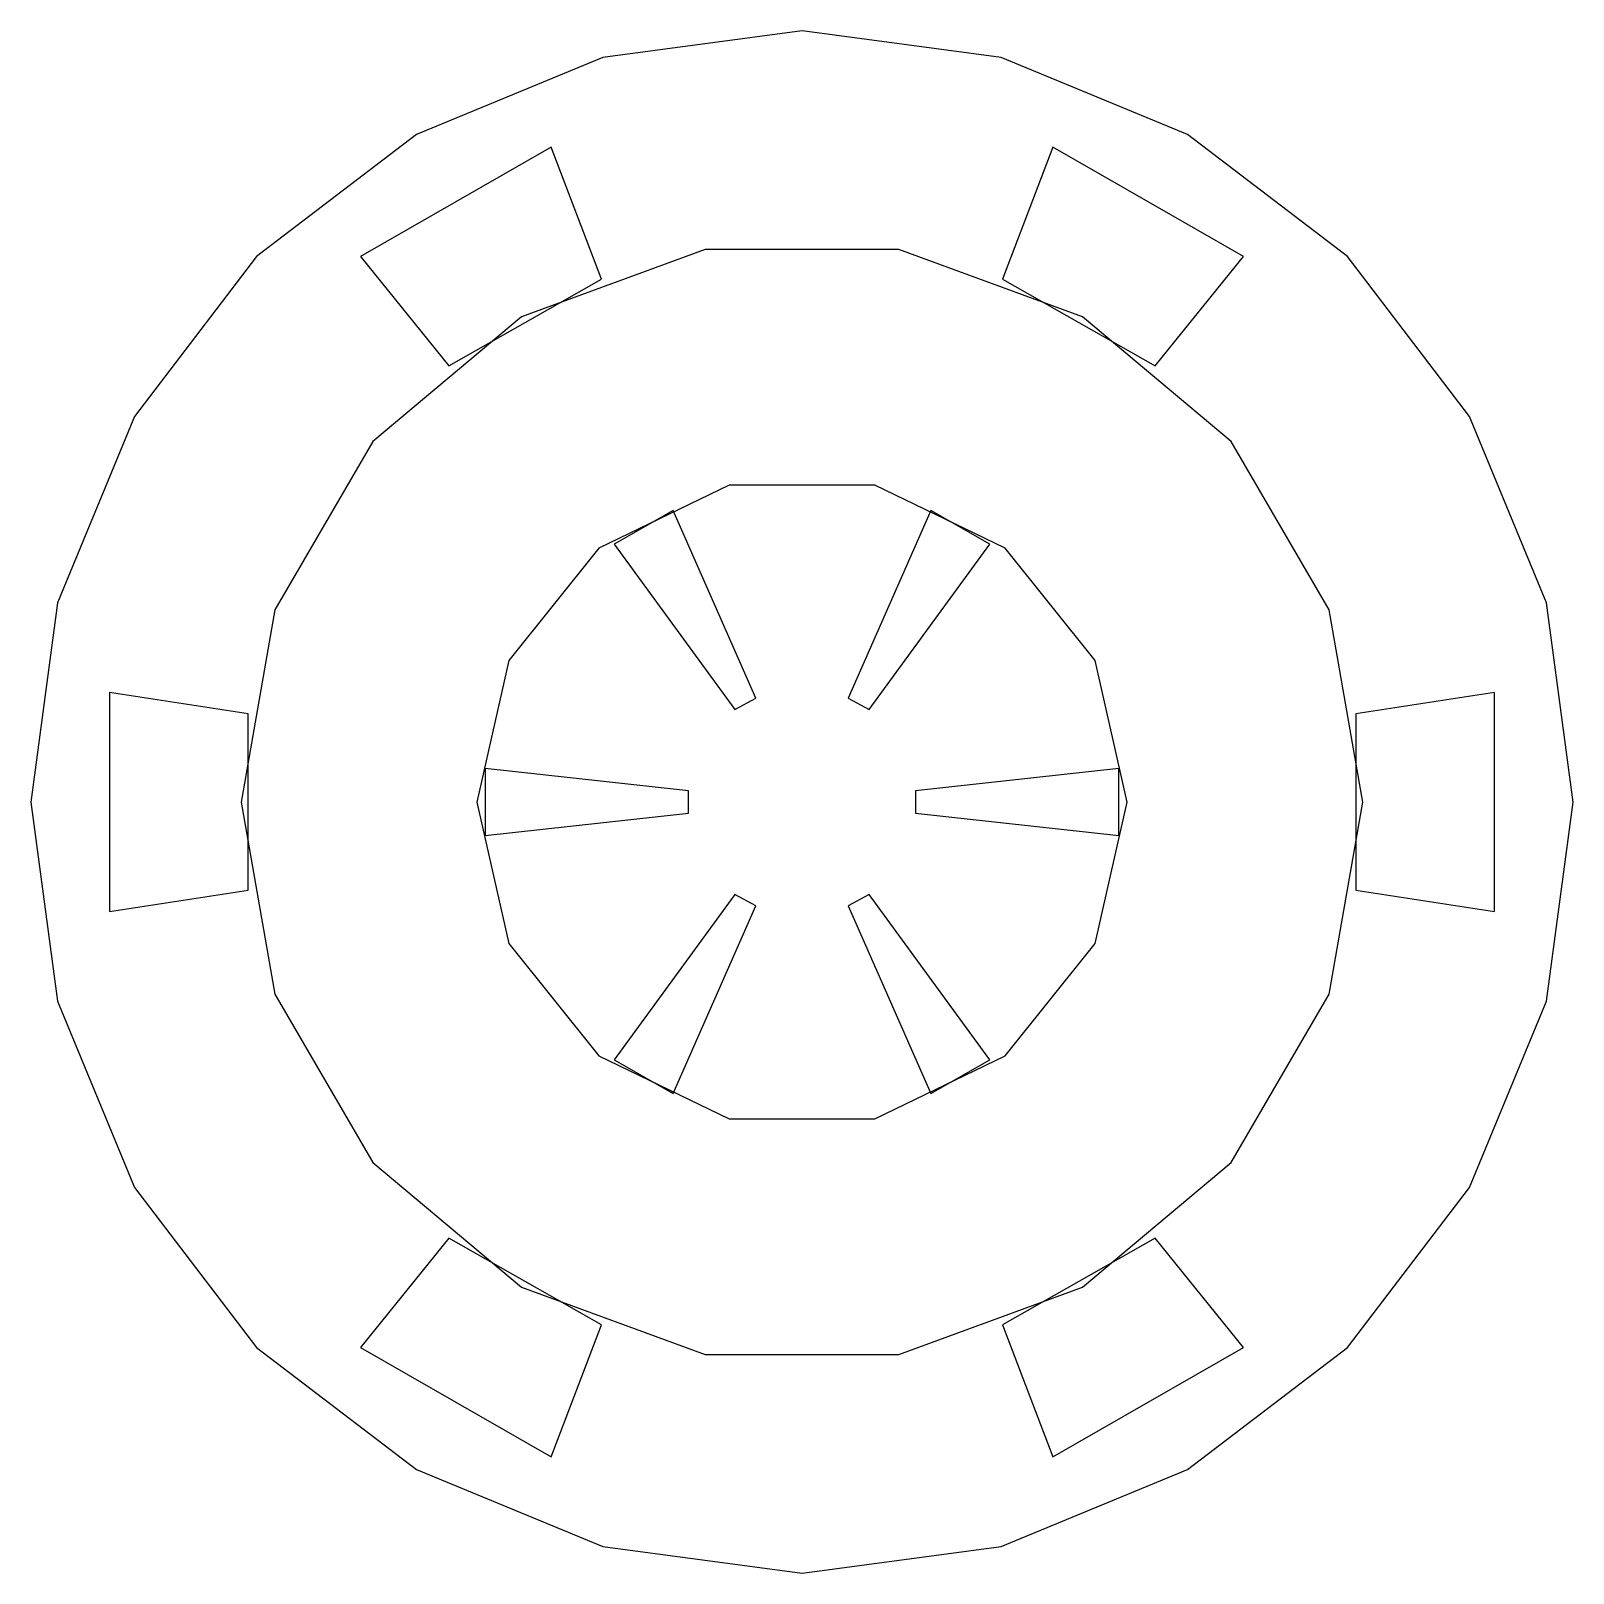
# Model space of a CAD drawing. Header units: metres. Extents: x -0.055 to 0.055, y -0.055 to 0.055.
import ezdxf

# ---------------------------------------------------------------- set-up
doc = ezdxf.new("R2010")
doc.units = ezdxf.units.M

msp = doc.modelspace()

# ---------------------------------------------------------------- linework, layer by layer
at = {"layer": 'material_air'}
for points in [[(-0.0143, 0.0373), (-0.0179, 0.0467), (-0.0315, 0.0389), (-0.0252, 0.0311), (-0.0143, 0.0373)], [(0.0252, 0.0311), (0.0315, 0.0389), (0.0179, 0.0467), (0.0143, 0.0373), (0.0252, 0.0311)], [(0.04, 0), (0.0376, 0.0137), (0.0306, 0.0257), (0.02, 0.0346), (0.0069, 0.0394), (-0.0069, 0.0394), (-0.02, 0.0346), (-0.0306, 0.0257), (-0.0376, 0.0137), (-0.04, 0), (-0.0376, -0.0137), (-0.0306, -0.0257), (-0.02, -0.0346), (-0.0069, -0.0394), (0.0069, -0.0394), (0.02, -0.0346), (0.0306, -0.0257), (0.0376, -0.0137), (0.04, 0)], [(-0.0395, 0.0063), (-0.0494, 0.0078), (-0.0494, -0.0078), (-0.0395, -0.0063), (-0.0395, 0.0063)], [(0.0395, -0.0063), (0.0494, -0.0078), (0.0494, 0.0078), (0.0395, 0.0063), (0.0395, -0.0063)], [(-0.0252, -0.0311), (-0.0315, -0.0389), (-0.0179, -0.0467), (-0.0143, -0.0373), (-0.0252, -0.0311)], [(0.0143, -0.0373), (0.0179, -0.0467), (0.0315, -0.0389), (0.0252, -0.0311), (0.0143, -0.0373)]]:
    msp.add_lwpolyline(points, dxfattribs=at)
at = {"layer": 'material_rotor_bar'}
for points in [[(-0.0033, 0.0074), (-0.0092, 0.0208), (-0.0134, 0.0184), (-0.0048, 0.0066), (-0.0033, 0.0074)], [(0.0048, 0.0066), (0.0134, 0.0184), (0.0092, 0.0208), (0.0033, 0.0074), (0.0048, 0.0066)], [(-0.0081, 0.0008), (-0.0226, 0.0024), (-0.0226, -0.0024), (-0.0081, -0.0008), (-0.0081, 0.0008)], [(0.0081, -0.0008), (0.0226, -0.0024), (0.0226, 0.0024), (0.0081, 0.0008), (0.0081, -0.0008)], [(-0.0048, -0.0066), (-0.0134, -0.0184), (-0.0092, -0.0208), (-0.0033, -0.0074), (-0.0048, -0.0066)], [(0.0033, -0.0074), (0.0092, -0.0208), (0.0134, -0.0184), (0.0048, -0.0066), (0.0033, -0.0074)]]:
    msp.add_lwpolyline(points, dxfattribs=at)
at = {"layer": 'material_rotor_core'}
msp.add_lwpolyline([(0.0232, 0), (0.0209, 0.0101), (0.0145, 0.0181), (0.0052, 0.0226), (-0.0052, 0.0226), (-0.0145, 0.0181), (-0.0209, 0.0101), (-0.0232, 0), (-0.0209, -0.0101), (-0.0145, -0.0181), (-0.0052, -0.0226), (0.0052, -0.0226), (0.0145, -0.0181), (0.0209, -0.0101), (0.0232, 0)], dxfattribs=at)
at = {"layer": 'material_stator_steel'}
msp.add_lwpolyline([(0.055, 0), (0.0531, 0.0142), (0.0476, 0.0275), (0.0389, 0.0389), (0.0275, 0.0476), (0.0142, 0.0531), (0, 0.055), (-0.0142, 0.0531), (-0.0275, 0.0476), (-0.0389, 0.0389), (-0.0476, 0.0275), (-0.0531, 0.0142), (-0.055, 0), (-0.0531, -0.0142), (-0.0476, -0.0275), (-0.0389, -0.0389), (-0.0275, -0.0476), (-0.0142, -0.0531), (0, -0.055), (0.0142, -0.0531), (0.0275, -0.0476), (0.0389, -0.0389), (0.0476, -0.0275), (0.0531, -0.0142), (0.055, 0)], dxfattribs=at)

doc.saveas('drawing.dxf')
